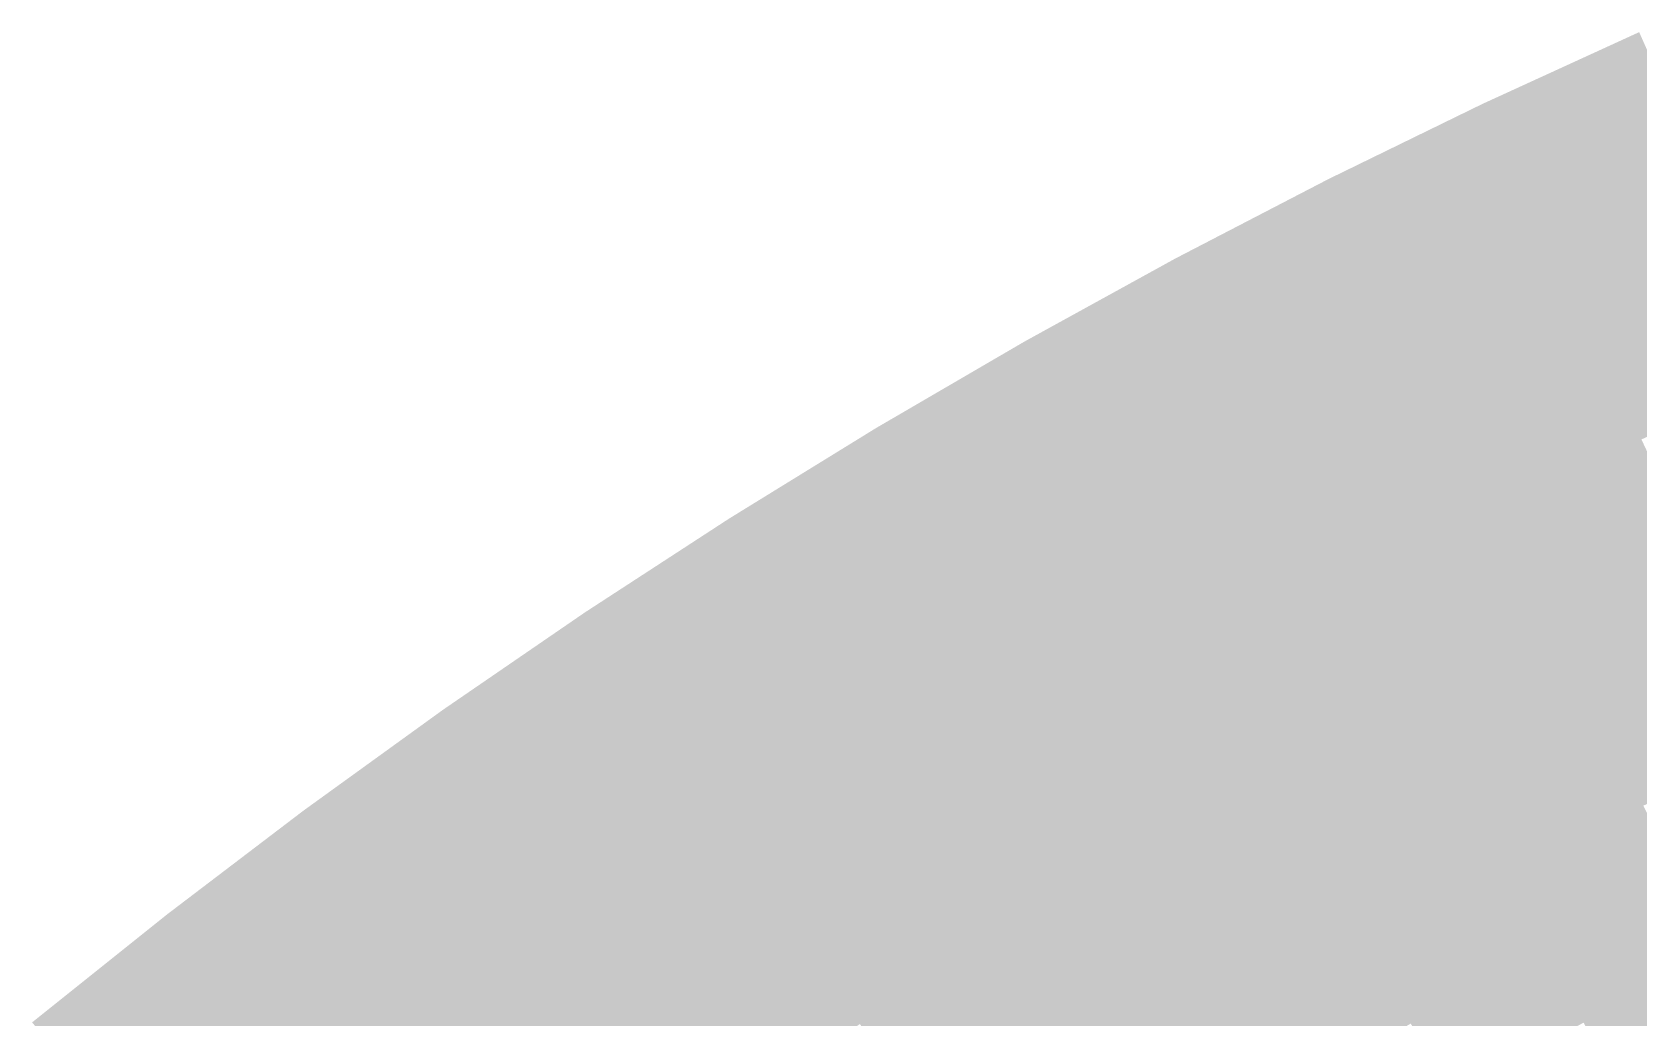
# Model space of a CAD drawing. Header units: inches. Extents: x -266 to 784, y -170 to 213.
# Drawn here: x -107.85 to -68.9, y 131.52 to 155.42 of the extents above; entities that cross this region are included whole.
import ezdxf

# ---------------------------------------------------------------- set-up
doc = ezdxf.new("R2010")
doc.units = ezdxf.units.IN
doc.header["$MEASUREMENT"] = 0

msp = doc.modelspace()

# ---------------------------------------------------------------- linework, layer by layer
at = {"color": 98, "true_color": 0x010301}
for points in [[(-72.256811, 152.774191), (-72.684366, 153.67818), (-68.485782, 154.501449), (-68.891023, 155.415658)], [(-75.984315, 150.954907), (-76.433926, 151.848131), (-72.256811, 152.774191), (-72.684366, 153.67818)], [(-79.666049, 149.044694), (-80.137445, 149.926615), (-75.984315, 150.954907), (-76.433926, 151.848131)], [(-83.299794, 147.044702), (-83.792693, 147.914788), (-79.666049, 149.044694), (-80.137445, 149.926615)], [(-86.883364, 144.956135), (-87.397467, 145.813864), (-83.299794, 147.044702), (-83.792693, 147.914788)], [(-90.414598, 142.780253), (-90.949595, 143.625106), (-86.883364, 144.956135), (-87.397467, 145.813864)], [(-93.891369, 140.518364), (-94.44694, 141.349834), (-90.414598, 142.780253), (-90.949595, 143.625106)], [(-97.311584, 138.171833), (-97.887393, 138.989418), (-93.891369, 140.518364), (-94.44694, 141.349834)], [(-100.673182, 135.742073), (-101.268882, 136.54528), (-97.311584, 138.171833), (-97.887393, 138.989418)], [(-103.974139, 133.230546), (-104.58937, 134.018893), (-100.673182, 135.742073), (-101.268882, 136.54528)], [(-107.212465, 130.638767), (-107.846858, 131.411777), (-103.974139, 133.230546), (-104.58937, 134.018893)]]:
    msp.add_solid(points, dxfattribs=at)
at = {"color": 98, "true_color": 0x040803}
for points in [[(-71.829256, 151.870201), (-72.256811, 152.774191), (-68.080541, 153.587239), (-68.485782, 154.501449)], [(-75.534703, 150.061683), (-75.984315, 150.954907), (-71.829256, 151.870201), (-72.256811, 152.774191)]]:
    msp.add_solid(points, dxfattribs=at)
at = {"color": 98, "true_color": 0x060c05}
for points in [[(-71.401701, 150.966212), (-71.829256, 151.870201), (-67.675299, 152.673029), (-68.080541, 153.587239)], [(-75.085092, 149.168458), (-75.534703, 150.061683), (-71.401701, 150.966212), (-71.829256, 151.870201)], [(-78.723255, 147.280851), (-79.194652, 148.162772), (-75.085092, 149.168458), (-75.534703, 150.061683)], [(-82.313998, 145.304528), (-82.806896, 146.174615), (-78.723255, 147.280851), (-79.194652, 148.162772)]]:
    msp.add_solid(points, dxfattribs=at)
at = {"color": 98, "true_color": 0x081008}
for points in [[(-70.974146, 150.062223), (-71.401701, 150.966212), (-67.270058, 151.758819), (-67.675299, 152.673029)], [(-74.635481, 148.275234), (-75.085092, 149.168458), (-70.974146, 150.062223), (-71.401701, 150.966212)], [(-78.251858, 146.39893), (-78.723255, 147.280851), (-74.635481, 148.275234), (-75.085092, 149.168458)], [(-81.8211, 144.434441), (-82.313998, 145.304528), (-78.251858, 146.39893), (-78.723255, 147.280851)], [(-85.341056, 142.382949), (-85.855158, 143.240678), (-81.8211, 144.434441), (-82.313998, 145.304528)], [(-88.809605, 140.245692), (-89.344603, 141.090545), (-85.341056, 142.382949), (-85.855158, 143.240678)], [(-92.224659, 138.023956), (-92.780229, 138.855425), (-88.809605, 140.245692), (-89.344603, 141.090545)], [(-95.58416, 135.719079), (-96.159968, 136.536664), (-92.224659, 138.023956), (-92.780229, 138.855425)], [(-98.886085, 133.33245), (-99.481784, 134.135658), (-95.58416, 135.719079), (-96.159968, 136.536664)]]:
    msp.add_solid(points, dxfattribs=at)
at = {"color": 88, "true_color": 0x0b140a}
msp.add_solid([(-70.54659, 149.158233), (-70.974146, 150.062223), (-66.864817, 150.84461), (-67.270058, 151.758819)], dxfattribs=at)
at = {"color": 98, "true_color": 0x030803}
for points in [[(-79.194652, 148.162772), (-79.666049, 149.044694), (-75.534703, 150.061683), (-75.984315, 150.954907)], [(-82.806896, 146.174615), (-83.299794, 147.044702), (-79.194652, 148.162772), (-79.666049, 149.044694)], [(-86.369261, 144.098406), (-86.883364, 144.956135), (-82.806896, 146.174615), (-83.299794, 147.044702)], [(-89.8796, 141.935399), (-90.414598, 142.780253), (-86.369261, 144.098406), (-86.883364, 144.956135)], [(-93.335799, 139.686895), (-93.891369, 140.518364), (-89.8796, 141.935399), (-90.414598, 142.780253)]]:
    msp.add_solid(points, dxfattribs=at)
at = {"color": 88, "true_color": 0x0d190c}
for points in [[(-70.119035, 148.254244), (-70.54659, 149.158233), (-66.459575, 149.9304), (-66.864817, 150.84461)], [(-73.736258, 146.488785), (-74.185869, 147.38201), (-70.119035, 148.254244), (-70.54659, 149.158233)]]:
    msp.add_solid(points, dxfattribs=at)
at = {"color": 88, "true_color": 0x0a140a}
for points in [[(-74.185869, 147.38201), (-74.635481, 148.275234), (-70.54659, 149.158233), (-70.974146, 150.062223)], [(-77.780462, 145.517009), (-78.251858, 146.39893), (-74.185869, 147.38201), (-74.635481, 148.275234)], [(-81.328202, 143.564354), (-81.8211, 144.434441), (-77.780462, 145.517009), (-78.251858, 146.39893)], [(-84.826953, 141.525221), (-85.341056, 142.382949), (-81.328202, 143.564354), (-81.8211, 144.434441)], [(-88.274607, 139.400838), (-88.809605, 140.245692), (-84.826953, 141.525221), (-85.341056, 142.382949)], [(-91.669088, 137.192486), (-92.224659, 138.023956), (-88.274607, 139.400838), (-88.809605, 140.245692)], [(-95.008352, 134.901494), (-95.58416, 135.719079), (-91.669088, 137.192486), (-92.224659, 138.023956)]]:
    msp.add_solid(points, dxfattribs=at)
at = {"color": 88, "true_color": 0x0f1d0e}
for points in [[(-69.69148, 147.350255), (-70.119035, 148.254244), (-66.054334, 149.01619), (-66.459575, 149.9304)], [(-73.286647, 145.595561), (-73.736258, 146.488785), (-69.69148, 147.350255), (-70.119035, 148.254244)], [(-76.837668, 143.753166), (-77.309065, 144.635087), (-73.286647, 145.595561), (-73.736258, 146.488785)]]:
    msp.add_solid(points, dxfattribs=at)
at = {"color": 88, "true_color": 0x122110}
msp.add_solid([(-69.263925, 146.446265), (-69.69148, 147.350255), (-65.649093, 148.10198), (-66.054334, 149.01619)], dxfattribs=at)
at = {"color": 88, "true_color": 0x142512}
for points in [[(-68.83637, 145.542276), (-69.263925, 146.446265), (-65.243852, 147.187771), (-65.649093, 148.10198)], [(-72.387424, 143.809112), (-72.837035, 144.702337), (-68.83637, 145.542276), (-69.263925, 146.446265)]]:
    msp.add_solid(points, dxfattribs=at)
at = {"color": 88, "true_color": 0x0c190c}
for points in [[(-77.309065, 144.635087), (-77.780462, 145.517009), (-73.736258, 146.488785), (-74.185869, 147.38201)], [(-80.835304, 142.694267), (-81.328202, 143.564354), (-77.309065, 144.635087), (-77.780462, 145.517009)], [(-84.31285, 140.667492), (-84.826953, 141.525221), (-80.835304, 142.694267), (-81.328202, 143.564354)], [(-87.73961, 138.555985), (-88.274607, 139.400838), (-84.31285, 140.667492), (-84.826953, 141.525221)], [(-91.113518, 136.361016), (-91.669088, 137.192486), (-87.73961, 138.555985), (-88.274607, 139.400838)]]:
    msp.add_solid(points, dxfattribs=at)
at = {"color": 88, "true_color": 0x112110}
for points in [[(-72.837035, 144.702337), (-73.286647, 145.595561), (-69.263925, 146.446265), (-69.69148, 147.350255)], [(-76.366271, 142.871245), (-76.837668, 143.753166), (-72.837035, 144.702337), (-73.286647, 145.595561)]]:
    msp.add_solid(points, dxfattribs=at)
at = {"color": 98, "true_color": 0x050c05}
msp.add_solid([(-85.855158, 143.240678), (-86.369261, 144.098406), (-82.313998, 145.304528), (-82.806896, 146.174615)], dxfattribs=at)
at = {"color": 88, "true_color": 0x162a14}
msp.add_solid([(-71.937813, 142.915888), (-72.387424, 143.809112), (-68.408815, 144.638287), (-68.83637, 145.542276)], dxfattribs=at)
at = {"color": 88, "true_color": 0x0e1d0e}
for points in [[(-80.342405, 141.82418), (-80.835304, 142.694267), (-76.837668, 143.753166), (-77.309065, 144.635087)], [(-83.798747, 139.809763), (-84.31285, 140.667492), (-80.342405, 141.82418), (-80.835304, 142.694267)], [(-87.204612, 137.711131), (-87.73961, 138.555985), (-83.798747, 139.809763), (-84.31285, 140.667492)]]:
    msp.add_solid(points, dxfattribs=at)
at = {"color": 88, "true_color": 0x132512}
for points in [[(-75.894875, 141.989324), (-76.366271, 142.871245), (-72.387424, 143.809112), (-72.837035, 144.702337)], [(-79.356609, 140.084006), (-79.849507, 140.954093), (-75.894875, 141.989324), (-76.366271, 142.871245)]]:
    msp.add_solid(points, dxfattribs=at)
at = {"color": 99, "true_color": 0x182e16}
for points in [[(-71.488201, 142.022664), (-71.937813, 142.915888), (-67.98126, 143.734298), (-68.408815, 144.638287)], [(-74.952081, 140.225481), (-75.423478, 141.107402), (-71.488201, 142.022664), (-71.937813, 142.915888)]]:
    msp.add_solid(points, dxfattribs=at)
at = {"color": 98, "true_color": 0x050c06}
for points in [[(-89.344603, 141.090545), (-89.8796, 141.935399), (-85.855158, 143.240678), (-86.369261, 144.098406)], [(-92.780229, 138.855425), (-93.335799, 139.686895), (-89.344603, 141.090545), (-89.8796, 141.935399)], [(-96.159968, 136.536664), (-96.735776, 137.354249), (-92.780229, 138.855425), (-93.335799, 139.686895)], [(-99.481784, 134.135658), (-100.077483, 134.938865), (-96.159968, 136.536664), (-96.735776, 137.354249)], [(-102.743676, 131.653853), (-103.358907, 132.4422), (-99.481784, 134.135658), (-100.077483, 134.938865)], [(-105.943678, 129.092746), (-106.578072, 129.865756), (-102.743676, 131.653853), (-103.358907, 132.4422)]]:
    msp.add_solid(points, dxfattribs=at)
at = {"color": 88, "true_color": 0x102110}
for points in [[(-79.849507, 140.954093), (-80.342405, 141.82418), (-76.366271, 142.871245), (-76.837668, 143.753166)], [(-83.284645, 138.952035), (-83.798747, 139.809763), (-79.849507, 140.954093), (-80.342405, 141.82418)], [(-86.669614, 136.866278), (-87.204612, 137.711131), (-83.284645, 138.952035), (-83.798747, 139.809763)]]:
    msp.add_solid(points, dxfattribs=at)
at = {"color": 88, "true_color": 0x152a14}
for points in [[(-75.423478, 141.107402), (-75.894875, 141.989324), (-71.937813, 142.915888), (-72.387424, 143.809112)], [(-78.863711, 139.213919), (-79.356609, 140.084006), (-75.423478, 141.107402), (-75.894875, 141.989324)]]:
    msp.add_solid(points, dxfattribs=at)
at = {"color": 99, "true_color": 0x1a3219}
for points in [[(-71.03859, 141.12944), (-71.488201, 142.022664), (-67.553705, 142.830308), (-67.98126, 143.734298)], [(-74.480684, 139.34356), (-74.952081, 140.225481), (-71.03859, 141.12944), (-71.488201, 142.022664)]]:
    msp.add_solid(points, dxfattribs=at)
at = {"color": 99, "true_color": 0x1d361b}
msp.add_solid([(-70.588979, 140.236215), (-71.03859, 141.12944), (-67.12615, 141.926319), (-67.553705, 142.830308)], dxfattribs=at)
at = {"color": 99, "true_color": 0x1f3b1d}
msp.add_solid([(-70.139367, 139.342991), (-70.588979, 140.236215), (-66.698595, 141.02233), (-67.12615, 141.926319)], dxfattribs=at)
at = {"color": 99, "true_color": 0x172e16}
msp.add_solid([(-78.370813, 138.343832), (-78.863711, 139.213919), (-74.952081, 140.225481), (-75.423478, 141.107402)], dxfattribs=at)
at = {"color": 99, "true_color": 0x1c361b}
msp.add_solid([(-74.009288, 138.461639), (-74.480684, 139.34356), (-70.588979, 140.236215), (-71.03859, 141.12944)], dxfattribs=at)
at = {"color": 99, "true_color": 0x213f1f}
msp.add_solid([(-69.689756, 138.449767), (-70.139367, 139.342991), (-66.271039, 140.11834), (-66.698595, 141.02233)], dxfattribs=at)
at = {"color": 88, "true_color": 0x122512}
msp.add_solid([(-82.770542, 138.094306), (-83.284645, 138.952035), (-79.356609, 140.084006), (-79.849507, 140.954093)], dxfattribs=at)
at = {"color": 98, "true_color": 0x030804}
for points in [[(-96.735776, 137.354249), (-97.311584, 138.171833), (-93.335799, 139.686895), (-93.891369, 140.518364)], [(-100.077483, 134.938865), (-100.673182, 135.742073), (-96.735776, 137.354249), (-97.311584, 138.171833)], [(-103.358907, 132.4422), (-103.974139, 133.230546), (-100.077483, 134.938865), (-100.673182, 135.742073)], [(-106.578072, 129.865756), (-107.212465, 130.638767), (-103.358907, 132.4422), (-103.974139, 133.230546)]]:
    msp.add_solid(points, dxfattribs=at)
at = {"color": 99, "true_color": 0x193219}
for points in [[(-77.877914, 137.473745), (-78.370813, 138.343832), (-74.480684, 139.34356), (-74.952081, 140.225481)], [(-81.228234, 135.52112), (-81.742336, 136.378849), (-77.877914, 137.473745), (-78.370813, 138.343832)], [(-84.529624, 133.486863), (-85.064622, 134.331717), (-81.228234, 135.52112), (-81.742336, 136.378849)]]:
    msp.add_solid(points, dxfattribs=at)
at = {"color": 99, "true_color": 0x1e3b1d}
for points in [[(-73.537891, 137.579717), (-74.009288, 138.461639), (-70.139367, 139.342991), (-70.588979, 140.236215)], [(-76.892118, 135.733571), (-77.385016, 136.603658), (-73.537891, 137.579717), (-74.009288, 138.461639)]]:
    msp.add_solid(points, dxfattribs=at)
at = {"color": 88, "true_color": 0x142a14}
msp.add_solid([(-82.256439, 137.236578), (-82.770542, 138.094306), (-78.863711, 139.213919), (-79.356609, 140.084006)], dxfattribs=at)
at = {"color": 99, "true_color": 0x244321}
msp.add_solid([(-69.240145, 137.556542), (-69.689756, 138.449767), (-65.843484, 139.214351), (-66.271039, 140.11834)], dxfattribs=at)
at = {"color": 88, "true_color": 0x162e16}
msp.add_solid([(-81.742336, 136.378849), (-82.256439, 137.236578), (-78.370813, 138.343832), (-78.863711, 139.213919)], dxfattribs=at)
at = {"color": 99, "true_color": 0x1b361b}
for points in [[(-77.385016, 136.603658), (-77.877914, 137.473745), (-74.009288, 138.461639), (-74.480684, 139.34356)], [(-80.714131, 134.663392), (-81.228234, 135.52112), (-77.385016, 136.603658), (-77.877914, 137.473745)], [(-83.994626, 132.64201), (-84.529624, 133.486863), (-80.714131, 134.663392), (-81.228234, 135.52112)]]:
    msp.add_solid(points, dxfattribs=at)
at = {"color": 99, "true_color": 0x203f1f}
for points in [[(-73.066494, 136.697796), (-73.537891, 137.579717), (-69.689756, 138.449767), (-70.139367, 139.342991)], [(-76.39922, 134.863484), (-76.892118, 135.733571), (-73.066494, 136.697796), (-73.537891, 137.579717)]]:
    msp.add_solid(points, dxfattribs=at)
at = {"color": 99, "true_color": 0x264823}
msp.add_solid([(-68.790533, 136.663318), (-69.240145, 137.556542), (-65.415929, 138.310362), (-65.843484, 139.214351)], dxfattribs=at)
at = {"color": 108, "true_color": 0x122513}
for points in [[(-86.134617, 136.021424), (-86.669614, 136.866278), (-82.770542, 138.094306), (-83.284645, 138.952035)], [(-89.446808, 133.866608), (-90.002378, 134.698077), (-86.134617, 136.021424), (-86.669614, 136.866278)]]:
    msp.add_solid(points, dxfattribs=at)
at = {"color": 108, "true_color": 0x0e1d0f}
for points in [[(-90.557948, 135.529547), (-91.113518, 136.361016), (-87.204612, 137.711131), (-87.73961, 138.555985)], [(-93.856735, 133.266325), (-94.432543, 134.083909), (-90.557948, 135.529547), (-91.113518, 136.361016)], [(-97.098987, 130.922828), (-97.694686, 131.726035), (-93.856735, 133.266325), (-94.432543, 134.083909)]]:
    msp.add_solid(points, dxfattribs=at)
at = {"color": 99, "true_color": 0x234321}
msp.add_solid([(-72.595097, 135.815875), (-73.066494, 136.697796), (-69.240145, 137.556542), (-69.689756, 138.449767)], dxfattribs=at)
at = {"color": 108, "true_color": 0x142a15}
for points in [[(-85.599619, 135.17657), (-86.134617, 136.021424), (-82.256439, 137.236578), (-82.770542, 138.094306)], [(-88.891237, 133.035138), (-89.446808, 133.866608), (-85.599619, 135.17657), (-86.134617, 136.021424)]]:
    msp.add_solid(points, dxfattribs=at)
at = {"color": 108, "true_color": 0x102111}
for points in [[(-90.002378, 134.698077), (-90.557948, 135.529547), (-86.669614, 136.866278), (-87.204612, 137.711131)], [(-93.280927, 132.44874), (-93.856735, 133.266325), (-90.002378, 134.698077), (-90.557948, 135.529547)]]:
    msp.add_solid(points, dxfattribs=at)
at = {"color": 99, "true_color": 0x254823}
msp.add_solid([(-72.123701, 134.933953), (-72.595097, 135.815875), (-68.790533, 136.663318), (-69.240145, 137.556542)], dxfattribs=at)
at = {"color": 108, "true_color": 0x0c190d}
for points in [[(-94.432543, 134.083909), (-95.008352, 134.901494), (-91.113518, 136.361016), (-91.669088, 137.192486)], [(-97.694686, 131.726035), (-98.290385, 132.529243), (-94.432543, 134.083909), (-95.008352, 134.901494)], [(-100.897981, 129.288814), (-101.513212, 130.077161), (-97.694686, 131.726035), (-98.290385, 132.529243)]]:
    msp.add_solid(points, dxfattribs=at)
at = {"color": 99, "true_color": 0x162e17}
msp.add_solid([(-85.064622, 134.331717), (-85.599619, 135.17657), (-81.742336, 136.378849), (-82.256439, 137.236578)], dxfattribs=at)
at = {"color": 99, "true_color": 0x1d3b1d}
msp.add_solid([(-80.200028, 133.805663), (-80.714131, 134.663392), (-76.892118, 135.733571), (-77.385016, 136.603658)], dxfattribs=at)
at = {"color": 99, "true_color": 0x224321}
msp.add_solid([(-75.906322, 133.993397), (-76.39922, 134.863484), (-72.595097, 135.815875), (-73.066494, 136.697796)], dxfattribs=at)
at = {"color": 99, "true_color": 0x274c25}
msp.add_solid([(-71.652304, 134.052032), (-72.123701, 134.933953), (-68.340922, 135.770094), (-68.790533, 136.663318)], dxfattribs=at)
at = {"color": 108, "true_color": 0x0a140b}
for points in [[(-98.290385, 132.529243), (-98.886085, 133.33245), (-95.008352, 134.901494), (-95.58416, 135.719079)], [(-101.513212, 130.077161), (-102.128444, 130.865507), (-98.290385, 132.529243), (-98.886085, 133.33245)]]:
    msp.add_solid(points, dxfattribs=at)
at = {"color": 99, "true_color": 0x1f3f1f}
msp.add_solid([(-79.685925, 132.947935), (-80.200028, 133.805663), (-76.39922, 134.863484), (-76.892118, 135.733571)], dxfattribs=at)
at = {"color": 99, "true_color": 0x244823}
msp.add_solid([(-75.413423, 133.12331), (-75.906322, 133.993397), (-72.123701, 134.933953), (-72.595097, 135.815875)], dxfattribs=at)
at = {"color": 99, "true_color": 0x295028}
msp.add_solid([(-71.180907, 133.170111), (-71.652304, 134.052032), (-67.891311, 134.876869), (-68.340922, 135.770094)], dxfattribs=at)
at = {"color": 99, "true_color": 0x162e18}
for points in [[(-88.335667, 132.203668), (-88.891237, 133.035138), (-85.064622, 134.331717), (-85.599619, 135.17657)], [(-91.553502, 129.995985), (-92.129311, 130.81357), (-88.335667, 132.203668), (-88.891237, 133.035138)]]:
    msp.add_solid(points, dxfattribs=at)
at = {"color": 99, "true_color": 0x214321}
msp.add_solid([(-79.171823, 132.090206), (-79.685925, 132.947935), (-75.906322, 133.993397), (-76.39922, 134.863484)], dxfattribs=at)
at = {"color": 99, "true_color": 0x264c25}
msp.add_solid([(-74.920525, 132.253223), (-75.413423, 133.12331), (-71.652304, 134.052032), (-72.123701, 134.933953)], dxfattribs=at)
at = {"color": 89, "true_color": 0x2c542a}
msp.add_solid([(-70.709511, 132.28819), (-71.180907, 133.170111), (-67.441699, 133.983645), (-67.891311, 134.876869)], dxfattribs=at)
at = {"color": 108, "true_color": 0x122514}
for points in [[(-92.705119, 131.631155), (-93.280927, 132.44874), (-89.446808, 133.866608), (-90.002378, 134.698077)], [(-95.907588, 129.316413), (-96.503287, 130.11962), (-92.705119, 131.631155), (-93.280927, 132.44874)]]:
    msp.add_solid(points, dxfattribs=at)
at = {"color": 99, "true_color": 0x1d3b1e}
for points in [[(-83.459629, 131.797156), (-83.994626, 132.64201), (-80.200028, 133.805663), (-80.714131, 134.663392)], [(-86.668956, 129.70926), (-87.224527, 130.540729), (-83.459629, 131.797156), (-83.994626, 132.64201)]]:
    msp.add_solid(points, dxfattribs=at)
at = {"color": 98, "true_color": 0x081009}
for points in [[(-102.128444, 130.865507), (-102.743676, 131.653853), (-98.886085, 133.33245), (-99.481784, 134.135658)], [(-105.309285, 128.319735), (-105.943678, 129.092746), (-102.128444, 130.865507), (-102.743676, 131.653853)]]:
    msp.add_solid(points, dxfattribs=at)
at = {"color": 99, "true_color": 0x19321a}
for points in [[(-87.780097, 131.372199), (-88.335667, 132.203668), (-84.529624, 133.486863), (-85.064622, 134.331717)], [(-90.977694, 129.1784), (-91.553502, 129.995985), (-87.780097, 131.372199), (-88.335667, 132.203668)]]:
    msp.add_solid(points, dxfattribs=at)
at = {"color": 99, "true_color": 0x234823}
msp.add_solid([(-78.65772, 131.232477), (-79.171823, 132.090206), (-75.413423, 133.12331), (-75.906322, 133.993397)], dxfattribs=at)
at = {"color": 99, "true_color": 0x285028}
for points in [[(-74.427627, 131.383136), (-74.920525, 132.253223), (-71.180907, 133.170111), (-71.652304, 134.052032)], [(-77.629514, 129.51702), (-78.143617, 130.374749), (-74.427627, 131.383136), (-74.920525, 132.253223)]]:
    msp.add_solid(points, dxfattribs=at)
at = {"color": 89, "true_color": 0x2e592c}
msp.add_solid([(-70.238114, 131.406268), (-70.709511, 132.28819), (-66.992088, 133.090421), (-67.441699, 133.983645)], dxfattribs=at)
at = {"color": 108, "true_color": 0x142a16}
for points in [[(-92.129311, 130.81357), (-92.705119, 131.631155), (-88.891237, 133.035138), (-89.446808, 133.866608)], [(-95.311889, 128.513205), (-95.907588, 129.316413), (-92.129311, 130.81357), (-92.705119, 131.631155)]]:
    msp.add_solid(points, dxfattribs=at)
at = {"color": 99, "true_color": 0x1f3f20}
for points in [[(-82.924631, 130.952303), (-83.459629, 131.797156), (-79.685925, 132.947935), (-80.200028, 133.805663)], [(-86.113386, 128.87779), (-86.668956, 129.70926), (-82.924631, 130.952303), (-83.459629, 131.797156)]]:
    msp.add_solid(points, dxfattribs=at)
at = {"color": 108, "true_color": 0x102112}
msp.add_solid([(-96.503287, 130.11962), (-97.098987, 130.922828), (-93.280927, 132.44874), (-93.856735, 133.266325)], dxfattribs=at)
at = {"color": 99, "true_color": 0x1b361c}
msp.add_solid([(-87.224527, 130.540729), (-87.780097, 131.372199), (-83.994626, 132.64201), (-84.529624, 133.486863)], dxfattribs=at)
at = {"color": 99, "true_color": 0x214322}
msp.add_solid([(-82.389633, 130.107449), (-82.924631, 130.952303), (-79.171823, 132.090206), (-79.685925, 132.947935)], dxfattribs=at)
at = {"color": 99, "true_color": 0x254c25}
msp.add_solid([(-78.143617, 130.374749), (-78.65772, 131.232477), (-74.920525, 132.253223), (-75.413423, 133.12331)], dxfattribs=at)
at = {"color": 89, "true_color": 0x2b542a}
msp.add_solid([(-73.934729, 130.513049), (-74.427627, 131.383136), (-70.709511, 132.28819), (-71.180907, 133.170111)], dxfattribs=at)
at = {"color": 89, "true_color": 0x305d2e}
msp.add_solid([(-69.766717, 130.524347), (-70.238114, 131.406268), (-66.542477, 132.197197), (-66.992088, 133.090421)], dxfattribs=at)
at = {"color": 99, "true_color": 0x234824}
msp.add_solid([(-81.854636, 129.262595), (-82.389633, 130.107449), (-78.65772, 131.232477), (-79.171823, 132.090206)], dxfattribs=at)
at = {"color": 89, "true_color": 0x2d592c}
msp.add_solid([(-73.441831, 129.642962), (-73.934729, 130.513049), (-70.238114, 131.406268), (-70.709511, 132.28819)], dxfattribs=at)
at = {"color": 89, "true_color": 0x326130}
msp.add_solid([(-69.29532, 129.642426), (-69.766717, 130.524347), (-66.092865, 131.303972), (-66.542477, 132.197197)], dxfattribs=at)
at = {"color": 108, "true_color": 0x0e1d10}
msp.add_solid([(-100.282749, 128.500468), (-100.897981, 129.288814), (-97.098987, 130.922828), (-97.694686, 131.726035)], dxfattribs=at)

doc.saveas('drawing.dxf')
